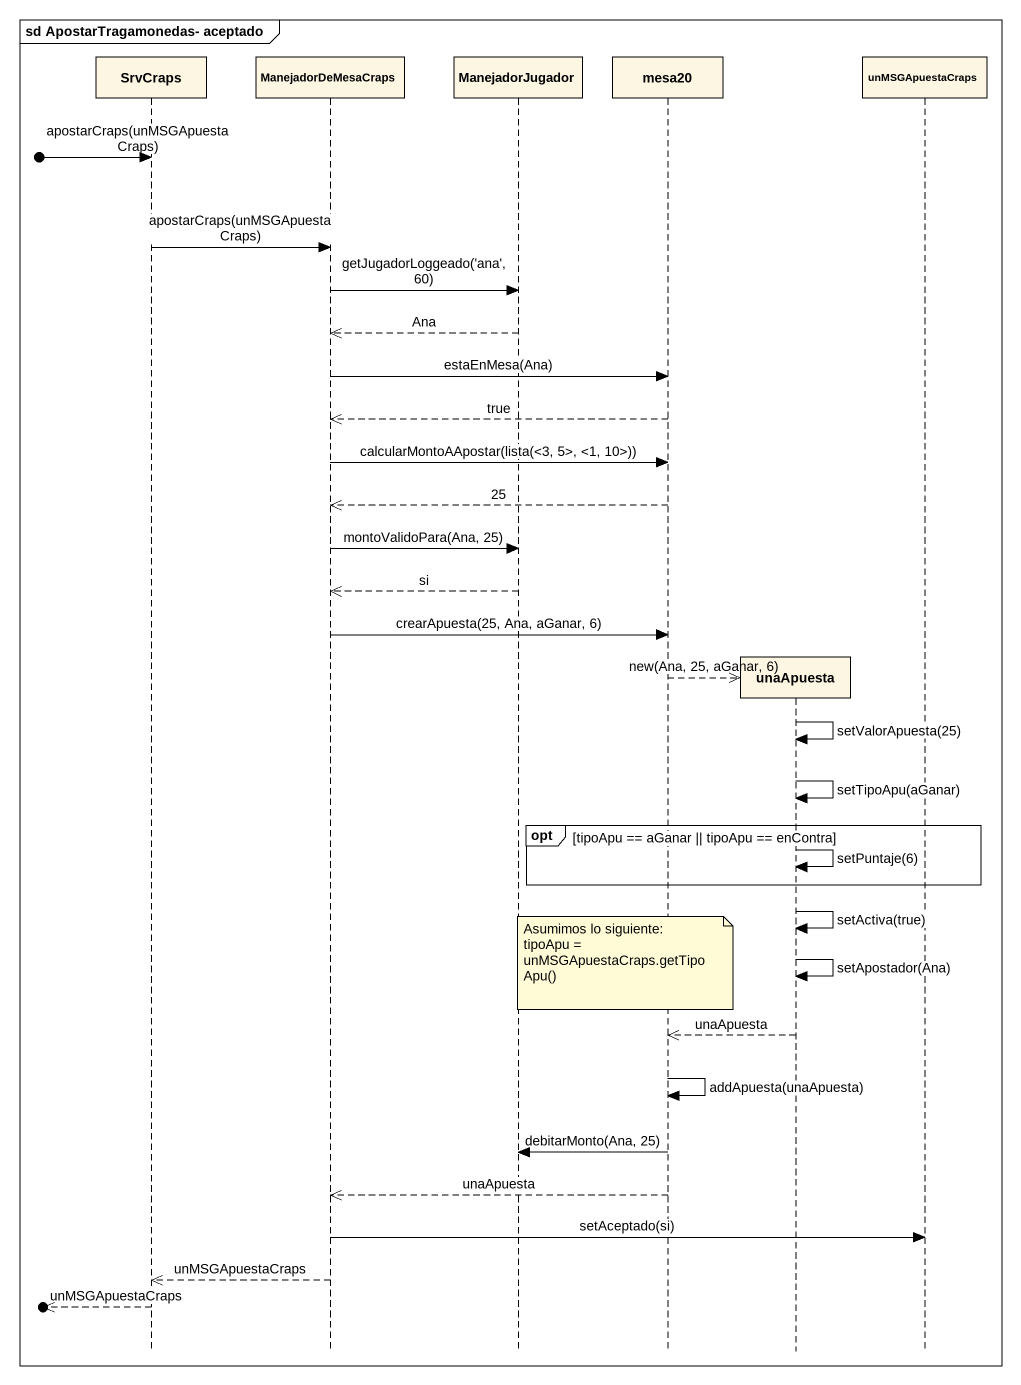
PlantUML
@startuml
mainframe sd ApostarTragamonedas- aceptado
hide footbox
participant SrvCraps
participant ManejadorDeMesaCraps
participant ManejadorJugador
participant mesa20
participant unaApuesta
participant unMSGApuestaCraps

[o-> SrvCraps : apostarCraps(unMSGApuestaCraps)
SrvCraps -> ManejadorDeMesaCraps : apostarCraps(unMSGApuestaCraps)
ManejadorDeMesaCraps -> ManejadorJugador : getJugadorLoggeado('ana', 60)
ManejadorJugador -->> ManejadorDeMesaCraps : Ana
ManejadorDeMesaCraps -> mesa20 : estaEnMesa(Ana)
mesa20 -->> ManejadorDeMesaCraps : true
ManejadorDeMesaCraps -> mesa20 : calcularMontoAApostar(lista(<3, 5>, <1, 10>))
mesa20 -->> ManejadorDeMesaCraps : 25
ManejadorDeMesaCraps -> ManejadorJugador : montoValidoPara(Ana, 25)
ManejadorJugador -->> ManejadorDeMesaCraps : si
ManejadorDeMesaCraps -> mesa20 : crearApuesta(25, Ana, aGanar, 6)
mesa20 -->> unaApuesta ** : new(Ana, 25, aGanar, 6)
unaApuesta -> unaApuesta : setValorApuesta(25)
unaApuesta -> unaApuesta : setTipoApu(aGanar)
opt tipoApu == aGanar || tipoApu == enContra
  unaApuesta -> unaApuesta : setPuntaje(6)
end
unaApuesta -> unaApuesta : setActiva(true)
unaApuesta -> unaApuesta : setApostador(Ana)
note over mesa20
  Asumimos lo siguiente:
  tipoApu = unMSGApuestaCraps.getTipoApu()
end note
unaApuesta -->> mesa20 : unaApuesta
mesa20 -> mesa20 : addApuesta(unaApuesta)
mesa20 -> ManejadorJugador : debitarMonto(Ana, 25)
mesa20 -->> ManejadorDeMesaCraps : unaApuesta
ManejadorDeMesaCraps -> unMSGApuestaCraps : setAceptado(si)
ManejadorDeMesaCraps -->> SrvCraps : unMSGApuestaCraps
[o<<-- SrvCraps : unMSGApuestaCraps
@enduml
